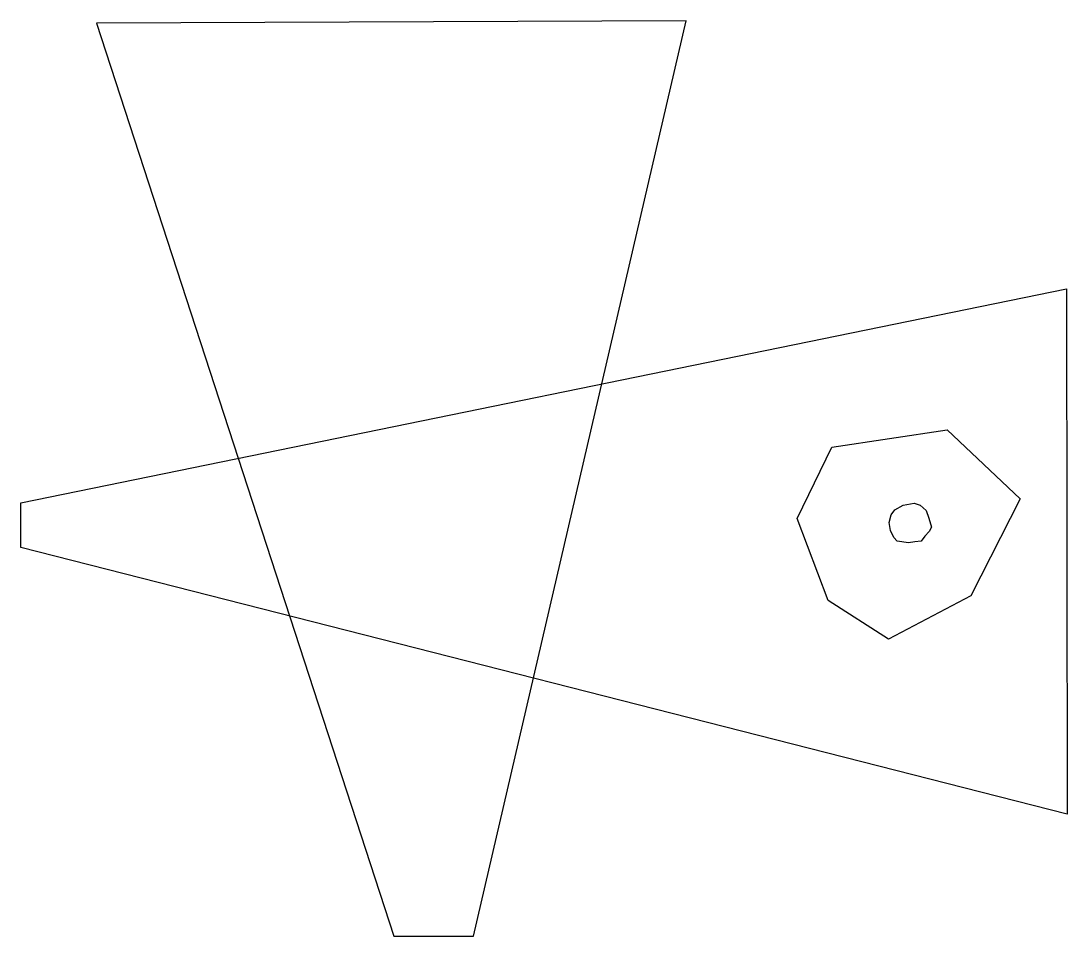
# Model space of a CAD drawing. Header units: millimetres. Extents: x 152 to 1465, y -380 to 769.
import ezdxf

# ---------------------------------------------------------------- set-up
doc = ezdxf.new("R2010")
doc.units = ezdxf.units.MM
for name, color, linetype in [('contorno1', 7, 'Continuous'), ('contorno2', 7, 'Continuous'), ('contorno3', 7, 'Continuous')]:
    doc.layers.add(name, color=color, linetype=linetype)

msp = doc.modelspace()

# ---------------------------------------------------------------- linework, layer by layer
at = {"layer": 'contorno1'}
msp.add_polyline3d([(620, -380, 0), (720, -380, 0), (987, 769.4, 300), (247, 766.4, 300), (620, -380, 0)], dxfattribs=at)
at = {"layer": 'contorno2'}
msp.add_polyline3d([(152, 108, 0), (152, 164, 0), (1464.7, 432.9, 300), (1465.3, -227.1, 300), (152, 108, 0)], dxfattribs=at)
at = {"layer": 'contorno3'}
for points in [[(1344.3, 47.1, 400), (1241.2, -7.2, 400), (1165.5, 41.5, 400), (1126.4, 144.3, 400), (1170.2, 234.2, 400), (1315, 255.7, 400), (1406.5, 169.2, 400), (1344.3, 47.1, 400)], [(1252, 116, 0), (1247.9, 120.4, 0), (1243.5, 129.4, 0), (1241.8, 139.2, 0), (1244.3, 148.9, 0), (1249.3, 155.1, 0), (1259.6, 161.3, 0), (1273.4, 163.5, 0), (1281.1, 161.3, 0), (1288.4, 154.4, 0), (1291.6, 144.9, 0), (1295.2, 133.4, 0), (1292.4, 128.1, 0), (1286.7, 122.4, 0), (1282.1, 115.9, 0), (1274.2, 115.1, 0), (1266.3, 113.8, 0), (1252, 116, 0)]]:
    msp.add_polyline3d(points, dxfattribs=at)

doc.saveas('drawing.dxf')
